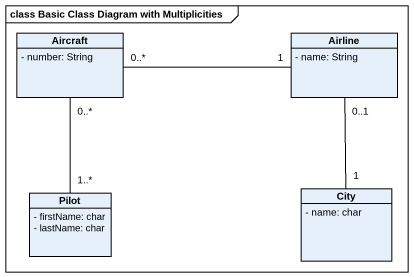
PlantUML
@startuml
mainframe class Basic Class Diagram with Multiplicities
hide circle
hide empty members
skinparam classAttributeIconSize 0
class Aircraft {
  - number: String
}
class Airline {
  - name: String
}
class Pilot {
  - firstName: char
  - lastName: char
}
class City {
  - name: char
}
Aircraft "0..*" -right- "1" Airline
Aircraft "0..*" -- "1..*" Pilot
City "1" -up- "0..1" Airline
@enduml
